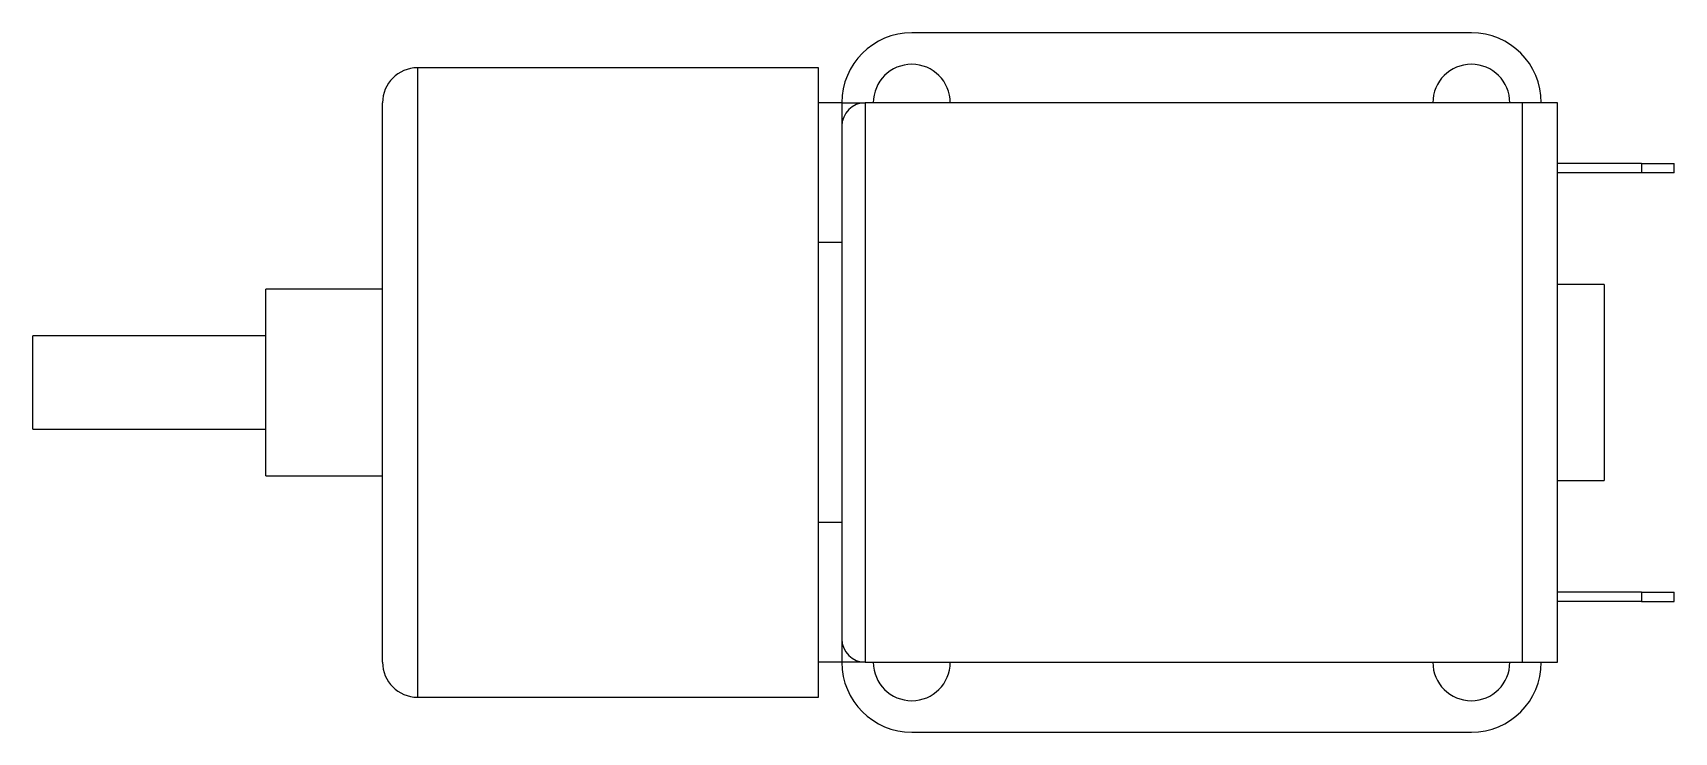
# Model space of a CAD drawing. Extents: x 0 to 152, y 0 to 112.
# Drawn here: x 117.24 to 152.44, y 97.39 to 112.39 of the extents above; entities outside this region: 2.
import ezdxf
from ezdxf.enums import TextEntityAlignment as Align

# ---------------------------------------------------------------- set-up
doc = ezdxf.new("R2010")
doc.units = 0
doc.layers.get('0').update_dxf_attribs({"linetype": 'CONTINUOUS'})

msp = doc.modelspace()

# ---------------------------------------------------------------- linework, layer by layer
at = {"color": 7, "linetype": 'CONTINUOUS'}
for p, q in [((148.09, 112.385), (136.09, 112.385)), ((134.09, 111.635), (125.49, 111.635)), ((134.09, 98.135), (134.09, 111.635)), ((124.74, 98.885), (124.74, 110.885)), ((134.59, 110.885), (134.09, 110.885)), ((134.59, 110.885), (134.59, 107.885)), ((134.59, 110.885), (135.09, 110.885)), ((149.19, 110.885), (135.09, 110.885)), ((149.94, 110.885), (149.19, 110.885)), ((149.19, 98.885), (149.19, 110.885)), ((149.94, 98.885), (149.94, 110.885)), ((151.74, 109.585), (149.94, 109.585)), ((151.74, 109.585), (151.74, 109.385)), ((151.74, 109.585), (152.44, 109.585)), ((152.44, 109.385), (152.44, 109.585)), ((151.74, 109.385), (149.94, 109.385)), ((152.44, 109.385), (151.74, 109.385)), ((134.59, 107.885), (134.09, 107.885)), ((134.59, 107.885), (134.59, 101.885)), ((124.74, 106.885), (122.24, 106.885)), ((122.24, 102.885), (122.24, 106.885)), ((150.94, 106.985), (149.94, 106.985)), ((150.94, 106.985), (150.94, 102.785)), ((122.24, 105.885), (117.24, 105.885)), ((117.24, 103.885), (117.24, 105.885)), ((117.24, 103.885), (122.24, 103.885)), ((122.24, 102.885), (124.74, 102.885)), ((149.94, 102.785), (150.94, 102.785)), ((134.59, 101.885), (134.09, 101.885)), ((134.59, 101.885), (134.59, 98.885)), ((151.74, 100.385), (149.94, 100.385)), ((151.74, 100.385), (151.74, 100.185)), ((151.74, 100.385), (152.44, 100.385)), ((152.44, 100.185), (152.44, 100.385)), ((151.74, 100.185), (149.94, 100.185)), ((151.74, 100.185), (152.44, 100.185)), ((134.59, 98.885), (134.09, 98.885)), ((135.09, 98.885), (134.59, 98.885)), ((135.09, 98.885), (149.19, 98.885)), ((149.19, 98.885), (149.94, 98.885)), ((125.49, 98.135), (134.09, 98.135)), ((136.09, 97.385), (148.09, 97.385))]:
    msp.add_line(p, q, dxfattribs=at)
at = {"color": 8, "linetype": 'CONTINUOUS'}
for p, q in [((125.49, 111.635), (125.49, 98.135)), ((135.09, 110.885), (135.09, 98.885))]:
    msp.add_line(p, q, dxfattribs=at)
at = {"color": 7, "linetype": 'CONTINUOUS'}
for centre, radius, start, end in [((136.09, 110.885), 1.5, 90, 180), ((148.09, 110.885), 1.5, 0, 90), ((125.49, 110.885), 0.75, 90, 180), ((136.09, 110.885), 0.825, 0, 180), ((148.09, 110.885), 0.825, 0, 180), ((135.09, 110.385), 0.5, 90, 180), ((135.09, 99.385), 0.5, 180, 270), ((125.49, 98.885), 0.75, 180, 270), ((136.09, 98.885), 1.5, 180, 270), ((136.09, 98.885), 0.825, 180, 270), ((136.09, 98.885), 0.825, 270, 0), ((148.09, 98.885), 0.825, 180, 270), ((148.09, 98.885), 0.825, 270, 0), ((148.09, 98.885), 1.5, 270, 0)]:
    msp.add_arc(centre, radius, start, end, dxfattribs=at)

# ---------------------------------------------------------------- texts
for s, width, p in [('Edition étudiante de SolidWorks.', 0.667188, (0, 5.449)), ('A usage universitaire uniquement.', 0.668182, (0, 0))]:
    msp.add_text(s, height=3.633, dxfattribs=dict(at, width=width)).set_placement(p, align=Align.BOTTOM_LEFT)

doc.saveas('drawing.dxf')
